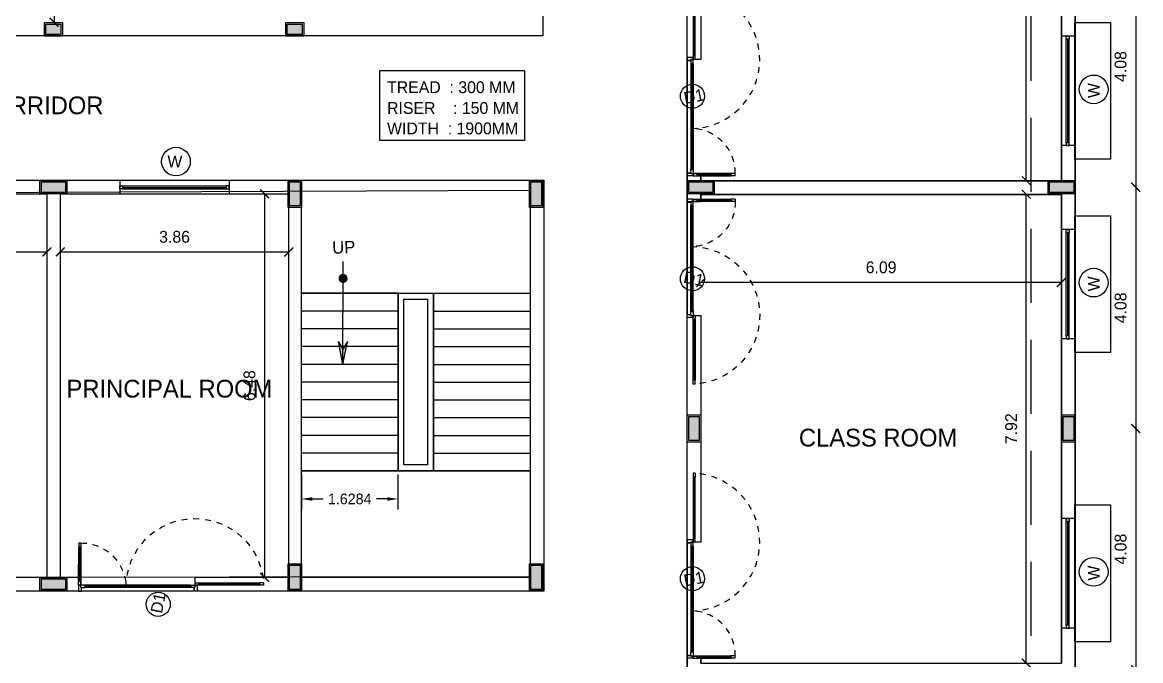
# Model space of a CAD drawing. Header units: metres. Extents: x 6102560 to 6120122, y -6664095 to -6659794.
# Drawn here: x 6102579.08 to 6102597.97, y -6659925.92 to -6659915.14 of the extents above; entities that cross this region are included whole.
import ezdxf

# ---------------------------------------------------------------- set-up
doc = ezdxf.new("R2010")
doc.units = ezdxf.units.M
doc.header["$LTSCALE"] = 500
doc.header["$MEASUREMENT"] = 0
for name, pattern in [('DASHED2', [0.375, 0.25, -0.125]), ('HIDDEN', [0.375, 0.25, -0.125]), ('PHANTOM2', [1.25, 0.625, -0.125, 0.125, -0.125, 0.125, -0.125])]:
    doc.linetypes.add(name, pattern=pattern)
doc.layers.get('0').update_dxf_attribs({"linetype": 'CONTINUOUS'})
doc.layers.get('Defpoints').update_dxf_attribs({"linetype": 'CONTINUOUS'})
for name, color, linetype in [('above', 250, 'DASHED2'), ('BLK_1_FLR_0_CARPET_AREA', 10, 'CONTINUOUS'), ('BLK_1_FLR_0_CHAJJA', 6, 'CONTINUOUS'), ('BLK_1_FLR_0_EXIT_WIDTH_STAIR', 1, 'CONTINUOUS'), ('BLK_1_FLR_0_REGULAR_ROOM_1', 117, 'CONTINUOUS'), ('DIM', 205, 'CONTINUOUS'), ('DOOR', 252, 'CONTINUOUS'), ('DOORTEXT', 13, 'CONTINUOUS'), ('ED', 30, 'CONTINUOUS'), ('FURN1', 252, 'CONTINUOUS'), ('FURNITURE', 252, 'CONTINUOUS'), ('FURNITURES', 252, 'CONTINUOUS'), ('T E X T', 7, 'CONTINUOUS'), ('TEXT', 4, 'CONTINUOUS'), ('W-SCH', 205, 'CONTINUOUS'), ('wall', 125, 'CONTINUOUS'), ('wall1', 125, 'CONTINUOUS'), ('WIN', 252, 'CONTINUOUS'), ('WINDOWS', 252, 'CONTINUOUS')]:
    doc.layers.add(name, color=color, linetype=linetype)
doc.layers.add('BLK_1_FLR_0_BLT_UP_AREA', color=26, linetype='CONTINUOUS', plot=False)
doc.styles.add('GD', font='GOTHIC.TTF')
doc.styles.add('RM', font='GOTHIC.TTF')
doc.styles.add('S2', font='GOTHIC.TTF')
doc.styles.get("Standard").update_dxf_attribs({"font": 'GOTHIC.TTF'})
doc.styles.add('USA TEXT', font='GOTHIC.TTF')
doc.dimstyles.new('1-100-ED', dxfattribs={"dimtxt": 0.2, "dimasz": 0.15, "dimexe": 0.18, "dimexo": 0.0625, "dimgap": 0.15, "dimtad": 1, "dimzin": 0, "dimdsep": 46, "dimtxsty": 'USA TEXT', "dimblk": 'ARCHTICK', "dimcen": 0.1, "dimse1": 1, "dimse2": 1, "dimclrd": 256, "dimclrt": 256, "dimadec": 0, "dimazin": 0, "dimtfac": 1, "dimtofl": 0, "dimtmove": 0, "dimatfit": 3, "dimldrblk": 'ARCHTICK', "dimfxl": 0, "dimtolj": 1, "dimtzin": 0, "dimarcsym": 0})
doc.dimstyles.new('STANDARD$0', dxfattribs={"dimtxt": 7, "dimasz": 3, "dimexe": 3, "dimexo": 1, "dimgap": 1.5, "dimtad": 1, "dimdec": 1, "dimzin": 1, "dimdsep": 46, "dimlunit": 4, "dimtxsty": 'Standard', "dimblk": 'OBLIQUE', "dimcen": 0.09375, "dimdle": 1, "dimclrd": 8, "dimclre": 8, "dimclrt": 7, "dimadec": 1, "dimazin": 0, "dimtfac": 1, "dimtdec": 1, "dimtix": 1, "dimtmove": 2, "dimatfit": 3, "dimldrblk": 'ARCHTICK', "dimfxl": 0, "dimfrac": 2, "dimtolj": 1, "dimtzin": 0, "dimarcsym": 0})

# ---------------------------------------------------------------- blocks, each defined once
blk = doc.blocks.new('A$C62665808')
at = {"layer": 'FURNITURES', "color": 233}
for p, q in [((512, 100), (437, 100)), ((450, 62), (512, 62)), ((500, 78), (500, 84)), ((512, 84), (500, 84)), ((512, 78), (500, 78)), ((512, 84), (512, 100)), ((512, 62), (512, 78)), ((2288, 84), (2288, 100)), ((2288, 100), (2363, 100)), ((2288, 84), (2300, 84)), ((2288, 62), (2288, 78)), ((2288, 78), (2300, 78)), ((2350, 62), (2288, 62)), ((2300, 78), (2300, 84))]:
    blk.add_line(p, q, dxfattribs=at)
at = {"layer": 'FURNITURES', "color": 250}
for p, q in [((512, 100), (2288, 100)), ((512, 84), (2300, 84)), ((512, 78), (2300, 78)), ((512, 62), (2288, 62))]:
    blk.add_line(p, q, dxfattribs=at)
at = {"layer": 'FURNITURES', "color": 250, "linetype": 'HIDDEN', "ltscale": 0.5}
for centre, radius, start, end in [((437, 62), 1163, 359.9985, 178.1522), ((2350, 62), 750, 89.1025, 179.9987)]:
    blk.add_arc(centre, radius, start, end, dxfattribs=at)
at = {"layer": 'wall', "color": 7}
for p, q in [((2362, 812), (2362, 737)), ((2399, 812), (2362, 812)), ((2399, 812), (2399, 737)), ((2377, 737), (2362, 737)), ((2362, 737), (2363, 175)), ((2378, 175), (2377, 750)), ((2384, 750), (2377, 750)), ((2377, 737), (2377, 750)), ((2384, 175), (2384, 750)), ((2384, 737), (2384, 750)), ((2399, 737), (2384, 737)), ((2400, 175), (2399, 737)), ((-725, 137), (-650, 137)), ((-725, 137), (-725, 100)), ((-725, 100), (-650, 100)), ((363, 122), (-662, 122)), ((-662, 122), (-662, 116)), ((-650, 122), (-662, 122)), ((363, 116), (-662, 116)), ((-650, 116), (-662, 116)), ((-650, 137), (-650, 122)), ((363, 137), (-650, 137)), ((-650, 116), (-650, 100)), ((-650, 100), (363, 100)), ((437, 137), (363, 137)), ((363, 137), (363, 122)), ((363, 122), (375, 122)), ((363, 116), (363, 100)), ((363, 116), (375, 116)), ((363, 100), (437, 100)), ((375, 122), (375, 116)), ((437, 137), (437, 100)), ((437, 62), (437, 100)), ((437, 62), (450, 62)), ((2363, 62), (2350, 62)), ((2378, 175), (2363, 175)), ((2363, 175), (2363, 100)), ((2363, 62), (2363, 100)), ((2400, 100), (2363, 100)), ((2378, 175), (2378, 162)), ((2384, 162), (2378, 162)), ((2400, 175), (2384, 175)), ((2384, 175), (2384, 162)), ((2400, 100), (2400, 175))]:
    blk.add_line(p, q, dxfattribs=at)
for points in [[(437, 100), (400, 100), (400, 0), (450, 0), (450, 62)], [(2363, 100), (2400, 100), (2400, 0), (2350, 0), (2350, 62)]]:
    blk.add_lwpolyline(points, dxfattribs=at)
blk = doc.blocks.new('_ArchTick')
at = {"color": 0, "linetype": 'ByBlock', "const_width": 0.15}
blk.add_lwpolyline([(-0.5, -0.5), (0.5, 0.5)], dxfattribs=at)
blk = doc.blocks.new('*D43')
at = {"layer": 'Defpoints', "color": 0}
for p in [(6102596.037, -6659909.892), (6102596.628, -6659909.892), (6102596.629, -6659917.812)]:
    blk.add_point(p, dxfattribs=at)
at = {"layer": 'ED', "linetype": 'PHANTOM2', "lineweight": -2}
blk.add_line((6102596.037, -6659917.812), (6102596.037, -6659909.892), dxfattribs=at)
at = {"layer": 'ED', "lineweight": -2, "xscale": 0.15, "yscale": 0.15, "zscale": 0.15}
for p, rotation in [((6102596.037, -6659909.892), 90), ((6102596.037, -6659917.812), 270)]:
    blk.add_blockref('_ArchTick', p, dxfattribs=dict(at, rotation=rotation))
at = {"layer": 'ED', "insert": (6102595.782, -6659913.852), "char_height": 0.2, "attachment_point": 5, "rotation": 90, "style": 'USA TEXT'}
blk.add_mtext('\\A1;7.92', dxfattribs=at)
blk = doc.blocks.new('*D44')
at = {"layer": 'Defpoints', "color": 0}
for p in [(6102590.539, -6659918.995), (6102596.628, -6659918.995), (6102590.539, -6659919.531)]:
    blk.add_point(p, dxfattribs=at)
at = {"layer": 'ED', "linetype": 'PHANTOM2', "lineweight": -2}
blk.add_line((6102596.628, -6659919.531), (6102590.539, -6659919.531), dxfattribs=at)
at = {"layer": 'ED', "lineweight": -2, "xscale": 0.15, "yscale": 0.15, "zscale": 0.15, "rotation": 180}
blk.add_blockref('_ArchTick', (6102590.539, -6659919.531), dxfattribs=at)
at = {"layer": 'ED', "lineweight": -2, "xscale": 0.15, "yscale": 0.15, "zscale": 0.15}
blk.add_blockref('_ArchTick', (6102596.628, -6659919.531), dxfattribs=at)
at = {"layer": 'ED', "insert": (6102593.584, -6659919.276), "char_height": 0.2, "attachment_point": 5, "style": 'USA TEXT'}
blk.add_mtext('\\A1;6.09', dxfattribs=at)
blk = doc.blocks.new('*D45')
at = {"layer": 'Defpoints', "color": 0}
for p in [(6102596.037, -6659918.042), (6102596.628, -6659918.042), (6102596.629, -6659925.962)]:
    blk.add_point(p, dxfattribs=at)
at = {"layer": 'ED', "linetype": 'PHANTOM2', "lineweight": -2}
blk.add_line((6102596.037, -6659925.962), (6102596.037, -6659918.042), dxfattribs=at)
at = {"layer": 'ED', "lineweight": -2, "xscale": 0.15, "yscale": 0.15, "zscale": 0.15}
for p, rotation in [((6102596.037, -6659918.042), 90), ((6102596.037, -6659925.962), 270)]:
    blk.add_blockref('_ArchTick', p, dxfattribs=dict(at, rotation=rotation))
at = {"layer": 'ED', "insert": (6102595.782, -6659922.002), "char_height": 0.2, "attachment_point": 5, "rotation": 90, "style": 'USA TEXT'}
blk.add_mtext('\\A1;7.92', dxfattribs=at)
blk = doc.blocks.new('*D65')
at = {"layer": 'Defpoints', "color": 0}
for p in [(6102572.402, -6659918.424), (6102579.492, -6659918.424), (6102579.492, -6659919.016)]:
    blk.add_point(p, dxfattribs=at)
at = {"layer": 'ED', "linetype": 'PHANTOM2', "lineweight": -2}
blk.add_line((6102572.402, -6659919.016), (6102579.492, -6659919.016), dxfattribs=at)
at = {"layer": 'ED', "lineweight": -2, "xscale": 0.15, "yscale": 0.15, "zscale": 0.15, "rotation": 180}
blk.add_blockref('_ArchTick', (6102572.402, -6659919.016), dxfattribs=at)
at = {"layer": 'ED', "lineweight": -2, "xscale": 0.15, "yscale": 0.15, "zscale": 0.15}
blk.add_blockref('_ArchTick', (6102579.492, -6659919.016), dxfattribs=at)
at = {"layer": 'ED', "insert": (6102575.947, -6659918.761), "char_height": 0.2, "attachment_point": 5, "style": 'USA TEXT'}
blk.add_mtext('\\A1;7.09', dxfattribs=at)
blk = doc.blocks.new('*D77')
at = {"layer": 'Defpoints', "color": 0}
for p in [(6102583.707, -6659918.034), (6102583.17, -6659924.514), (6102583.707, -6659924.514)]:
    blk.add_point(p, dxfattribs=at)
at = {"layer": 'ED', "linetype": 'PHANTOM2', "lineweight": -2}
blk.add_line((6102583.17, -6659918.034), (6102583.17, -6659924.514), dxfattribs=at)
at = {"layer": 'ED', "lineweight": -2, "xscale": 0.15, "yscale": 0.15, "zscale": 0.15}
for p, rotation in [((6102583.17, -6659918.034), 90), ((6102583.17, -6659924.514), 270)]:
    blk.add_blockref('_ArchTick', p, dxfattribs=dict(at, rotation=rotation))
at = {"layer": 'ED', "insert": (6102582.915, -6659921.274), "char_height": 0.2, "attachment_point": 5, "rotation": 90, "style": 'USA TEXT'}
blk.add_mtext('\\A1;6.48', dxfattribs=at)
blk = doc.blocks.new('*D78')
at = {"layer": 'Defpoints', "color": 0}
for p in [(6102579.719, -6659918.034), (6102583.579, -6659918.424), (6102583.579, -6659919.016)]:
    blk.add_point(p, dxfattribs=at)
at = {"layer": 'ED', "linetype": 'PHANTOM2', "lineweight": -2}
blk.add_line((6102579.719, -6659919.016), (6102583.579, -6659919.016), dxfattribs=at)
at = {"layer": 'ED', "lineweight": -2, "xscale": 0.15, "yscale": 0.15, "zscale": 0.15, "rotation": 180}
blk.add_blockref('_ArchTick', (6102579.719, -6659919.016), dxfattribs=at)
at = {"layer": 'ED', "lineweight": -2, "xscale": 0.15, "yscale": 0.15, "zscale": 0.15}
blk.add_blockref('_ArchTick', (6102583.579, -6659919.016), dxfattribs=at)
at = {"layer": 'ED', "insert": (6102581.649, -6659918.761), "char_height": 0.2, "attachment_point": 5, "style": 'USA TEXT'}
blk.add_mtext('\\A1;3.86', dxfattribs=at)
blk = doc.blocks.new('*D149')
at = {"layer": 'BLK_1_FLR_0_EXIT_WIDTH_STAIR', "color": 0, "lineweight": -2}
for p, q in [((6102583.794, -6659922.777), (6102583.794, -6659923.369)), ((6102585.422, -6659922.777), (6102585.422, -6659923.369)), ((6102583.974, -6659923.189), (6102584.158, -6659923.189)), ((6102585.242, -6659923.189), (6102585.059, -6659923.189))]:
    blk.add_line(p, q, dxfattribs=at)
at = {"layer": 'BLK_1_FLR_0_EXIT_WIDTH_STAIR', "color": 0}
for points in [[(6102583.974, -6659923.159), (6102583.974, -6659923.219), (6102583.794, -6659923.189)], [(6102585.242, -6659923.159), (6102585.242, -6659923.219), (6102585.422, -6659923.189)]]:
    blk.add_solid(points, dxfattribs=at)
at = {"layer": 'Defpoints', "color": 0}
for p in [(6102583.794, -6659922.714), (6102585.422, -6659922.714), (6102585.422, -6659923.189)]:
    blk.add_point(p, dxfattribs=at)
at = {"layer": 'BLK_1_FLR_0_EXIT_WIDTH_STAIR', "color": 0, "insert": (6102584.608, -6659923.189), "char_height": 0.18, "attachment_point": 5}
blk.add_mtext('\\A1;1.6284', dxfattribs=at)
blk = doc.blocks.new('pillar')
h = blk.add_hatch(color=256)
h.dxf.hatch_style = 1
h.paths.add_polyline_path([(706329.56, -165337.8), (706329.56, -165344.8), (706339.56, -165344.8), (706339.56, -165337.8)])
h = blk.add_hatch(color=256)
h.dxf.hatch_style = 1
h.paths.add_polyline_path([(706490.06, -165337.8), (706490.06, -165344.8), (706500.06, -165344.8), (706500.06, -165337.8)])
h = blk.add_hatch(color=256)
h.dxf.hatch_style = 1
h.paths.add_polyline_path([(706326.56, -165449.8), (706342.56, -165449.8), (706342.56, -165442.8), (706326.56, -165442.8)])
h = blk.add_hatch(color=256)
h.dxf.hatch_style = 1
h.paths.add_polyline_path([(706498.56, -165458.8), (706498.56, -165442.8), (706491.56, -165442.8), (706491.56, -165458.8)])
h = blk.add_hatch(color=256)
h.dxf.hatch_style = 1
h.paths.add_polyline_path([(706659.06, -165458.8), (706659.06, -165442.8), (706652.06, -165442.8), (706652.06, -165458.8)])
h = blk.add_hatch(color=256)
h.dxf.hatch_style = 1
h.paths.add_polyline_path([(706757.06, -165449.8), (706773.06, -165449.8), (706773.06, -165442.8), (706757.06, -165442.8)])
h = blk.add_hatch(color=256)
h.dxf.hatch_style = 1
h.paths.add_polyline_path([(706997.06, -165449.8), (707013.06, -165449.8), (707013.06, -165442.8), (706997.06, -165442.8)])
h = blk.add_hatch(color=256)
h.dxf.hatch_style = 1
h.paths.add_polyline_path([(706764.06, -165614.8), (706764.06, -165598.8), (706757.06, -165598.8), (706757.06, -165614.8)])
h = blk.add_hatch(color=256)
h.dxf.hatch_style = 1
h.paths.add_polyline_path([(707013.06, -165614.8), (707013.06, -165598.8), (707006.06, -165598.8), (707006.06, -165614.8)])
h = blk.add_hatch(color=256)
h.dxf.hatch_style = 1
h.paths.add_polyline_path([(706498.56, -165713.8), (706498.56, -165697.8), (706491.56, -165697.8), (706491.56, -165713.8)])
h = blk.add_hatch(color=256)
h.dxf.hatch_style = 1
h.paths.add_polyline_path([(706659.06, -165713.8), (706659.06, -165697.8), (706652.06, -165697.8), (706652.06, -165713.8)])
h = blk.add_hatch(color=256)
h.dxf.hatch_style = 1
h.paths.add_polyline_path([(706326.56, -165713.8), (706342.56, -165713.8), (706342.56, -165706.8), (706326.56, -165706.8)])
for points in [[(706328.56, -165345.8), (706328.56, -165336.8), (706340.56, -165336.8), (706340.56, -165345.8)], [(706329.56, -165344.8), (706329.56, -165337.8), (706339.56, -165337.8), (706339.56, -165344.8)], [(706489.06, -165345.8), (706489.06, -165336.8), (706501.06, -165336.8), (706501.06, -165345.8)], [(706490.06, -165344.8), (706490.06, -165337.8), (706500.06, -165337.8), (706500.06, -165344.8)], [(706343.56, -165450.8), (706325.56, -165450.8), (706325.56, -165441.8), (706343.56, -165441.8)], [(706342.56, -165449.8), (706326.56, -165449.8), (706326.56, -165442.8), (706342.56, -165442.8)], [(706499.56, -165441.8), (706499.56, -165459.8), (706490.56, -165459.8), (706490.56, -165441.8)], [(706498.56, -165442.8), (706498.56, -165458.8), (706491.56, -165458.8), (706491.56, -165442.8)], [(706660.06, -165441.8), (706660.06, -165459.8), (706651.06, -165459.8), (706651.06, -165441.8)], [(706659.06, -165442.8), (706659.06, -165458.8), (706652.06, -165458.8), (706652.06, -165442.8)], [(706774.06, -165450.8), (706756.06, -165450.8), (706756.06, -165441.8), (706774.06, -165441.8)], [(706773.06, -165449.8), (706757.06, -165449.8), (706757.06, -165442.8), (706773.06, -165442.8)], [(707014.06, -165450.8), (706996.06, -165450.8), (706996.06, -165441.8), (707014.06, -165441.8)], [(707013.06, -165449.8), (706997.06, -165449.8), (706997.06, -165442.8), (707013.06, -165442.8)], [(706765.06, -165597.8), (706765.06, -165615.8), (706756.06, -165615.8), (706756.06, -165597.8)], [(706764.06, -165598.8), (706764.06, -165614.8), (706757.06, -165614.8), (706757.06, -165598.8)], [(707014.06, -165597.8), (707014.06, -165615.8), (707005.06, -165615.8), (707005.06, -165597.8)], [(707013.06, -165598.8), (707013.06, -165614.8), (707006.06, -165614.8), (707006.06, -165598.8)], [(706499.56, -165696.8), (706499.56, -165714.8), (706490.56, -165714.8), (706490.56, -165696.8)], [(706498.56, -165697.8), (706498.56, -165713.8), (706491.56, -165713.8), (706491.56, -165697.8)], [(706660.06, -165696.8), (706660.06, -165714.8), (706651.06, -165714.8), (706651.06, -165696.8)], [(706659.06, -165697.8), (706659.06, -165713.8), (706652.06, -165713.8), (706652.06, -165697.8)], [(706343.56, -165714.8), (706325.56, -165714.8), (706325.56, -165705.8), (706343.56, -165705.8)], [(706342.56, -165713.8), (706326.56, -165713.8), (706326.56, -165706.8), (706342.56, -165706.8)]]:
    blk.add_lwpolyline(points, close=True)
blk = doc.blocks.new('*D138')
at = {"linetype": 'PHANTOM2', "lineweight": -2}
blk.add_line((6102597.885, -6659913.845), (6102597.885, -6659917.921), dxfattribs=at)
at = {"layer": 'Defpoints', "color": 0}
for p in [(6102597.351, -6659913.845), (6102596.986, -6659917.921), (6102597.885, -6659917.921)]:
    blk.add_point(p, dxfattribs=at)
at = {"lineweight": -2, "xscale": 0.15, "yscale": 0.15, "zscale": 0.15}
for p, rotation in [((6102597.885, -6659913.845), 90), ((6102597.885, -6659917.921), 270)]:
    blk.add_blockref('_ArchTick', p, dxfattribs=dict(at, rotation=rotation))
at = {"insert": (6102597.63, -6659915.883), "char_height": 0.2, "attachment_point": 5, "rotation": 90, "style": 'USA TEXT'}
blk.add_mtext('\\A1;4.08', dxfattribs=at)
blk = doc.blocks.new('*D139')
at = {"linetype": 'PHANTOM2', "lineweight": -2}
blk.add_line((6102597.885, -6659917.921), (6102597.885, -6659921.998), dxfattribs=at)
at = {"layer": 'Defpoints', "color": 0}
for p in [(6102596.986, -6659917.921), (6102597.36, -6659921.998), (6102597.885, -6659921.998)]:
    blk.add_point(p, dxfattribs=at)
at = {"lineweight": -2, "xscale": 0.15, "yscale": 0.15, "zscale": 0.15}
for p, rotation in [((6102597.885, -6659917.921), 90), ((6102597.885, -6659921.998), 270)]:
    blk.add_blockref('_ArchTick', p, dxfattribs=dict(at, rotation=rotation))
at = {"insert": (6102597.63, -6659919.96), "char_height": 0.2, "attachment_point": 5, "rotation": 90, "style": 'USA TEXT'}
blk.add_mtext('\\A1;4.08', dxfattribs=at)
blk = doc.blocks.new('*D140')
at = {"linetype": 'PHANTOM2', "lineweight": -2}
blk.add_line((6102597.885, -6659921.998), (6102597.885, -6659926.075), dxfattribs=at)
at = {"layer": 'Defpoints', "color": 0}
for p in [(6102597.36, -6659921.998), (6102597.27, -6659926.075), (6102597.885, -6659926.075)]:
    blk.add_point(p, dxfattribs=at)
at = {"lineweight": -2, "xscale": 0.15, "yscale": 0.15, "zscale": 0.15}
for p, rotation in [((6102597.885, -6659921.998), 90), ((6102597.885, -6659926.075), 270)]:
    blk.add_blockref('_ArchTick', p, dxfattribs=dict(at, rotation=rotation))
at = {"insert": (6102597.63, -6659924.036), "char_height": 0.2, "attachment_point": 5, "rotation": 90, "style": 'USA TEXT'}
blk.add_mtext('\\A1;4.08', dxfattribs=at)
blk = doc.blocks.new('*D144')
at = {"linetype": 'PHANTOM2', "lineweight": -2}
blk.add_line((6102579.614, -6659886.26), (6102579.614, -6659915.134), dxfattribs=at)
at = {"layer": 'Defpoints', "color": 0}
for p in [(6102579.603, -6659886.26), (6102579.603, -6659915.134), (6102579.614, -6659915.134)]:
    blk.add_point(p, dxfattribs=at)
at = {"lineweight": -2, "xscale": 0.15, "yscale": 0.15, "zscale": 0.15}
for p, rotation in [((6102579.614, -6659886.26), 90), ((6102579.614, -6659915.134), 270)]:
    blk.add_blockref('_ArchTick', p, dxfattribs=dict(at, rotation=rotation))
at = {"insert": (6102579.359, -6659900.697), "char_height": 0.2, "attachment_point": 5, "rotation": 90, "style": 'USA TEXT'}
blk.add_mtext('\\A1;28.87', dxfattribs=at)

msp = doc.modelspace()

# ---------------------------------------------------------------- hatches: boundary and pattern name
at = {"layer": 'DIM'}
h = msp.add_hatch(color=256, dxfattribs=at)
h.paths.add_polyline_path([(6102584.55009, -6659920.63319), (6102584.50924, -6659920.63322), (6102584.57068, -6659920.52954)])
h.paths.add_polyline_path([(6102584.49932, -6659920.88878), (6102584.49423, -6659920.88878), (6102584.49409, -6659920.65878), (6102584.50924, -6659920.63322), (6102584.55009, -6659920.63319)])
h.paths.add_polyline_path([(6102584.49423, -6659920.88878), (6102584.48914, -6659920.88878), (6102584.43806, -6659920.63326), (6102584.47891, -6659920.63323), (6102584.49409, -6659920.65878)])
h.paths.add_polyline_path([(6102584.48914, -6659920.88878), (6102584.49423, -6659920.88878), (6102584.49425, -6659920.91434)])
h.paths.add_polyline_path([(6102584.49425, -6659920.91434), (6102584.49423, -6659920.88878), (6102584.49932, -6659920.88878)])
h.paths.add_polyline_path([(6102584.41734, -6659920.52964), (6102584.47891, -6659920.63323), (6102584.43806, -6659920.63326)])

# ---------------------------------------------------------------- linework, layer by layer
at = {"linetype": 'DASHED2', "ltscale": 0.01}
msp.add_line((6102596.11538, -6659873.62745), (6102596.11538, -6659939.3161), dxfattribs=at)
for p, q in [((6102590.30894, -6659932.07942), (6102590.30926, -6659886.33467)), ((6102583.79422, -6659919.71434), (6102583.79422, -6659918.26415)), ((6102585.42415, -6659919.71466), (6102583.79422, -6659919.71434)), ((6102585.42415, -6659920.01434), (6102583.79422, -6659920.01434)), ((6102585.42415, -6659920.31434), (6102583.79422, -6659920.31434)), ((6102585.42415, -6659920.61434), (6102583.79422, -6659920.61434)), ((6102585.42415, -6659920.91434), (6102583.79422, -6659920.91434)), ((6102585.42415, -6659921.21434), (6102583.79422, -6659921.21434)), ((6102585.42412, -6659921.51434), (6102583.79422, -6659921.51434)), ((6102585.42409, -6659921.81434), (6102583.79422, -6659921.81434)), ((6102585.42406, -6659922.11434), (6102583.79422, -6659922.11434)), ((6102585.42404, -6659922.41434), (6102583.79422, -6659922.41434)), ((6102585.19422, -6659922.71434), (6102583.79422, -6659922.71434))]:
    msp.add_line(p, q)
at = {"linetype": 'HIDDEN', "ltscale": 0.5}
for p, q in [((6102586.25422, -6659919.71434), (6102587.65422, -6659919.71434)), ((6102586.02426, -6659920.01434), (6102587.65422, -6659920.01434)), ((6102586.02423, -6659920.31434), (6102587.65422, -6659920.31434)), ((6102586.0242, -6659920.61434), (6102587.65422, -6659920.61434)), ((6102586.02417, -6659920.91434), (6102587.65422, -6659920.91434)), ((6102586.02415, -6659921.21434), (6102587.65422, -6659921.21434))]:
    msp.add_line(p, q, dxfattribs=at)
at = {"linetype": 'HIDDEN', "ltscale": 500}
for p, q in [((6102586.02415, -6659921.51434), (6102587.65422, -6659921.51434)), ((6102586.02415, -6659921.81434), (6102587.65422, -6659921.81434)), ((6102586.02415, -6659922.11434), (6102587.65422, -6659922.11434)), ((6102586.02415, -6659922.41434), (6102587.65422, -6659922.41434)), ((6102586.25422, -6659922.71434), (6102587.65422, -6659922.71434))]:
    msp.add_line(p, q, dxfattribs=at)
at = {"color": 15}
for points in [[(6102596.62893, -6659897.63233), (6102596.62883, -6659901.51243), (6102590.3091, -6659901.51251), (6102590.3091, -6659901.86259), (6102590.53888, -6659901.86259), (6102590.53888, -6659901.74235), (6102596.6337, -6659901.73115), (6102596.6337, -6659909.65115), (6102590.53888, -6659909.66235), (6102590.53888, -6659909.54192), (6102590.3091, -6659909.54191), (6102590.3091, -6659910.01251), (6102590.53888, -6659910.01259), (6102590.53888, -6659909.89235), (6102596.62888, -6659909.89235), (6102596.62888, -6659917.81235), (6102590.53888, -6659917.81235), (6102590.53888, -6659917.69192), (6102590.30904, -6659917.69192), (6102590.30904, -6659918.16251), (6102590.53888, -6659918.16259), (6102590.53888, -6659918.04235), (6102596.6337, -6659918.04235), (6102596.6337, -6659925.96235)], [(6102590.53896, -6659925.96235), (6102590.5388, -6659925.84192), (6102590.3091, -6659925.83935), (6102590.3091, -6659926.30995)]]:
    msp.add_lwpolyline(points, dxfattribs=at)
msp.add_lwpolyline([(6102572.4019, -6659918.03428), (6102587.65422, -6659917.9743), (6102587.65422, -6659924.50683), (6102572.40313, -6659924.52189)], close=True, dxfattribs=at)
at = {"color": 3, "linetype": 'Continuous'}
for points in [[(6102572.75876, -6659924.74435), (6102572.75876, -6659924.6819), (6102572.74623, -6659924.6819), (6102572.74631, -6659924.51435), (6102572.4019, -6659924.51442), (6102572.4019, -6659918.03428), (6102579.4919, -6659918.03448), (6102579.4919, -6659924.51462), (6102579.4919, -6659924.51462), (6102579.4919, -6659924.51462), (6102579.4919, -6659924.51462), (6102579.4919, -6659924.51459), (6102579.05407, -6659924.51438), (6102579.05407, -6659924.51435), (6102579.04158, -6659924.51435), (6102579.04158, -6659924.51435), (6102574.67133, -6659924.51435), (6102574.67133, -6659924.6819), (6102574.65884, -6659924.6819), (6102574.65884, -6659924.74435), (6102572.75876, -6659924.74435)], [(6102580.07876, -6659924.74435), (6102580.07876, -6659924.6819), (6102580.06623, -6659924.6819), (6102580.06631, -6659924.51435), (6102579.7219, -6659924.51442), (6102579.7219, -6659918.03428), (6102583.5759, -6659918.03428), (6102583.5759, -6659924.51442), (6102583.5759, -6659924.51442), (6102583.5759, -6659924.51442), (6102583.5759, -6659924.51442), (6102583.5759, -6659924.51439), (6102583.5759, -6659924.51442), (6102583.5759, -6659924.51439), (6102583.5759, -6659924.51442), (6102583.5759, -6659924.51442), (6102581.99133, -6659924.51435), (6102581.99133, -6659924.6819), (6102581.97884, -6659924.6819), (6102581.97884, -6659924.74435), (6102580.07876, -6659924.74435)]]:
    msp.add_lwpolyline(points, dxfattribs=at)
at = {"linetype": 'Continuous'}
for points in [[(6102583.79422, -6659919.71434), (6102585.42429, -6659919.71466), (6102585.42401, -6659922.7145), (6102583.79394, -6659922.71417)], [(6102586.02429, -6659919.71458), (6102587.65506, -6659919.71434), (6102587.65478, -6659922.71417), (6102586.02401, -6659922.71442)], [(6102583.79407, -6659924.51434), (6102583.79407, -6659922.7145), (6102587.65422, -6659922.7145), (6102587.65422, -6659924.51434)]]:
    msp.add_lwpolyline(points, close=True, dxfattribs=at)
for points in [[(6102585.42415, -6659922.7145), (6102585.42415, -6659919.7145), (6102586.02415, -6659919.7145), (6102586.02415, -6659922.7145)], [(6102585.52415, -6659922.6145), (6102585.52415, -6659919.8145), (6102585.92415, -6659919.8145), (6102585.92415, -6659922.6145)]]:
    msp.add_lwpolyline(points, close=True)
at = {"layer": 'above'}
for points in [[(6102596.85887, -6659915.13978), (6102597.45887, -6659915.13977), (6102597.45892, -6659917.45009), (6102596.85902, -6659917.45009)], [(6102596.85899, -6659918.40463), (6102597.45899, -6659918.40462), (6102597.45904, -6659920.71494), (6102596.85915, -6659920.71493)], [(6102596.85887, -6659923.28978), (6102597.45887, -6659923.28977), (6102597.45892, -6659925.60009), (6102596.85902, -6659925.60009)]]:
    msp.add_lwpolyline(points, dxfattribs=at)
at = {"layer": 'BLK_1_FLR_0_BLT_UP_AREA', "color": 26, "linetype": 'Continuous'}
msp.add_lwpolyline([(6102563.1819, -6659877.04235), (6102596.8623, -6659877.04235), (6102596.8623, -6659934.34235), (6102563.1819, -6659934.34235)], close=True, dxfattribs=at)
at = {"layer": 'BLK_1_FLR_0_CARPET_AREA', "color": 15}
for points in [[(6102572.1719, -6659886.03235), (6102587.8707, -6659886.03235), (6102587.8707, -6659915.36435), (6102572.1719, -6659915.36435)], [(6102572.1719, -6659917.80435), (6102587.88491, -6659917.80435), (6102587.88491, -6659924.74435), (6102572.1719, -6659924.74435)]]:
    msp.add_lwpolyline(points, close=True, dxfattribs=at)
at = {"layer": 'BLK_1_FLR_0_CHAJJA', "linetype": 'Continuous'}
for points in [[(6102596.85879, -6659915.13978), (6102597.45875, -6659915.13977), (6102597.4587, -6659917.45009), (6102596.85891, -6659917.45009)], [(6102596.85892, -6659918.40463), (6102597.45888, -6659918.40462), (6102597.45883, -6659920.71494), (6102596.85904, -6659920.71493)], [(6102596.85879, -6659923.28978), (6102597.45875, -6659923.28977), (6102597.4587, -6659925.60009), (6102596.85891, -6659925.60009)]]:
    msp.add_lwpolyline(points, close=True, dxfattribs=at)
at = {"layer": 'BLK_1_FLR_0_REGULAR_ROOM_1', "color": 3, "linetype": 'Continuous'}
for points in [[(6102590.30888, -6659917.6795), (6102590.37133, -6659917.6795), (6102590.37133, -6659917.69199), (6102590.53888, -6659917.69192), (6102590.53888, -6659917.81235), (6102596.62888, -6659917.81235), (6102596.62888, -6659909.89235), (6102590.53888, -6659909.89235), (6102590.53888, -6659910.01259), (6102590.37133, -6659910.01259), (6102590.37133, -6659910.025), (6102590.30888, -6659910.025), (6102590.30882, -6659911.92508), (6102590.37127, -6659911.92508), (6102590.37127, -6659911.93757), (6102590.53888, -6659911.93757), (6102590.53888, -6659915.76693), (6102590.37133, -6659915.76693), (6102590.37133, -6659915.77942), (6102590.30888, -6659915.77942), (6102590.30887, -6659917.6795)], [(6102590.30888, -6659925.8295), (6102590.37133, -6659925.8295), (6102590.37133, -6659925.84199), (6102590.53888, -6659925.84192), (6102590.53888, -6659925.96235), (6102596.6337, -6659925.96235), (6102596.6337, -6659918.04235), (6102590.53888, -6659918.04235), (6102590.53888, -6659918.16259), (6102590.37133, -6659918.16259), (6102590.37133, -6659918.175), (6102590.30888, -6659918.175), (6102590.30882, -6659920.07508), (6102590.37127, -6659920.07508), (6102590.37127, -6659920.08757), (6102590.53888, -6659920.08757), (6102590.53888, -6659923.91693), (6102590.37133, -6659923.91693), (6102590.37133, -6659923.92942), (6102590.30888, -6659923.92942), (6102590.30887, -6659925.8295)]]:
    msp.add_lwpolyline(points, dxfattribs=at)
at = {"layer": 'DIM', "const_width": 0.07667}
msp.add_lwpolyline([(6102584.45675, -6659919.46281, -1), (6102584.53341, -6659919.46277, -1)], format="xyb", close=True, dxfattribs=at)
at = {"layer": 'DOOR'}
for p, q in [((6102584.49422, -6659920.91434), (6102584.49522, -6659919.17458)), ((6102584.41732, -6659920.52964), (6102584.49406, -6659920.65878)), ((6102584.49422, -6659920.91434), (6102584.41732, -6659920.52964)), ((6102584.57065, -6659920.52954), (6102584.49406, -6659920.65878)), ((6102584.49422, -6659920.91434), (6102584.57065, -6659920.52954))]:
    msp.add_line(p, q, dxfattribs=at)
at = {"layer": 'FURN1'}
for points in [[(6102596.76176, -6659915.36978), (6102596.76176, -6659915.41978), (6102596.71176, -6659915.41977), (6102596.71176, -6659915.36977)], [(6102596.76176, -6659915.3704), (6102596.76176, -6659915.4204), (6102596.71176, -6659915.4204), (6102596.71176, -6659915.3704)], [(6102596.76172, -6659917.21946), (6102596.76173, -6659917.16946), (6102596.71173, -6659917.16946), (6102596.71172, -6659917.21946)], [(6102596.76173, -6659917.22009), (6102596.76173, -6659917.17009), (6102596.71173, -6659917.17008), (6102596.71173, -6659917.22008)], [(6102580.72224, -6659917.90145), (6102580.77224, -6659917.90145), (6102580.77224, -6659917.95145), (6102580.72224, -6659917.95145)], [(6102580.72286, -6659917.90145), (6102580.77286, -6659917.90145), (6102580.77287, -6659917.95145), (6102580.72287, -6659917.95145)], [(6102582.57192, -6659917.90142), (6102582.52192, -6659917.90142), (6102582.52193, -6659917.95142), (6102582.57193, -6659917.95142)], [(6102582.57255, -6659917.90141), (6102582.52255, -6659917.90142), (6102582.52255, -6659917.95142), (6102582.57255, -6659917.95141)], [(6102596.76189, -6659918.63525), (6102596.76188, -6659918.68525), (6102596.71188, -6659918.68524), (6102596.71189, -6659918.63524)], [(6102596.76189, -6659918.63462), (6102596.76189, -6659918.68462), (6102596.71189, -6659918.68462), (6102596.71189, -6659918.63462)], [(6102596.76185, -6659920.48431), (6102596.76185, -6659920.43431), (6102596.71185, -6659920.4343), (6102596.71185, -6659920.4843)], [(6102596.76185, -6659920.48493), (6102596.76185, -6659920.43493), (6102596.71185, -6659920.43493), (6102596.71185, -6659920.48493)], [(6102596.76176, -6659923.51978), (6102596.76176, -6659923.56978), (6102596.71176, -6659923.56977), (6102596.71176, -6659923.51977)], [(6102596.76176, -6659923.5204), (6102596.76176, -6659923.5704), (6102596.71176, -6659923.5704), (6102596.71176, -6659923.5204)], [(6102596.76172, -6659925.36946), (6102596.76173, -6659925.31946), (6102596.71173, -6659925.31946), (6102596.71172, -6659925.36946)], [(6102596.76173, -6659925.37009), (6102596.76173, -6659925.32009), (6102596.71173, -6659925.32008), (6102596.71173, -6659925.37008)]]:
    msp.add_lwpolyline(points, close=True, dxfattribs=at)
at = {"layer": 'FURNITURE', "linetype": 'HIDDEN', "ltscale": 0.2}
for p, q in [((6102596.71173, -6659917.17008), (6102596.71175, -6659915.4204)), ((6102596.76169, -6659917.16946), (6102596.76176, -6659915.41978)), ((6102580.77224, -6659917.95145), (6102582.52193, -6659917.95142)), ((6102580.77286, -6659917.90149), (6102582.52255, -6659917.90142)), ((6102596.71185, -6659920.43493), (6102596.71188, -6659918.68524)), ((6102596.76182, -6659920.43431), (6102596.76189, -6659918.68462)), ((6102596.71173, -6659925.32008), (6102596.71175, -6659923.5704)), ((6102596.76169, -6659925.31946), (6102596.76176, -6659923.56978))]:
    msp.add_line(p, q, dxfattribs=at)
at = {"layer": 'FURNITURE', "color": 4, "linetype": 'HIDDEN', "ltscale": 0.2}
for p, q in [((6102596.73673, -6659917.16946), (6102596.73675, -6659915.41978)), ((6102580.77287, -6659917.92645), (6102582.52255, -6659917.92642)), ((6102596.73685, -6659920.43431), (6102596.73688, -6659918.68462)), ((6102596.73673, -6659925.31946), (6102596.73675, -6659923.56978))]:
    msp.add_line(p, q, dxfattribs=at)
at = {"layer": 'W-SCH'}
for centre, radius in [((6102590.39761, -6659916.38524), 0.20375), ((6102597.17426, -6659916.2693), 0.24242), ((6102581.67302, -6659917.48892), 0.24242), ((6102590.39769, -6659919.46926), 0.20375), ((6102597.17438, -6659919.53415), 0.24242), ((6102597.17426, -6659924.4193), 0.24242), ((6102590.39761, -6659924.53524), 0.20375), ((6102581.37303, -6659924.96864), 0.20375)]:
    msp.add_circle(centre, radius, dxfattribs=at)
at = {"layer": 'wall'}
msp.add_lwpolyline([(6102596.8623, -6659877.04235), (6102563.1819, -6659877.04235), (6102563.1819, -6659934.34235), (6102596.8623, -6659934.34235)], close=True, dxfattribs=at)
at = {"layer": 'wall1'}
for p, q in [((6102596.85886, -6659915.36978), (6102596.62875, -6659915.36977)), ((6102596.85882, -6659917.22009), (6102596.62872, -6659917.22008)), ((6102580.72224, -6659917.80435), (6102580.72224, -6659918.03445)), ((6102582.57255, -6659917.80431), (6102582.57255, -6659918.03442)), ((6102596.85899, -6659918.63463), (6102596.62888, -6659918.63462)), ((6102596.85895, -6659920.48494), (6102596.62885, -6659920.48493)), ((6102596.85886, -6659923.51978), (6102596.62875, -6659923.51977)), ((6102596.85882, -6659925.37009), (6102596.62872, -6659925.37008))]:
    msp.add_line(p, q, dxfattribs=at)
at = {"layer": 'WIN'}
msp.add_lwpolyline([(6102585.11598, -6659915.94861), (6102587.56089, -6659915.94861), (6102587.56089, -6659917.13511), (6102585.11598, -6659917.13511)], close=True, dxfattribs=at)
at = {"layer": 'WINDOWS'}
for p, q in [((6102596.62883, -6659917.22008), (6102596.62882, -6659915.36977)), ((6102596.85878, -6659917.22009), (6102596.85886, -6659915.36978)), ((6102580.72224, -6659917.80439), (6102582.57255, -6659917.80432)), ((6102580.72224, -6659918.03434), (6102582.57255, -6659918.03435)), ((6102596.62896, -6659920.48493), (6102596.62895, -6659918.63462)), ((6102596.85891, -6659920.48494), (6102596.85898, -6659918.63463)), ((6102596.62883, -6659925.37008), (6102596.62882, -6659923.51977)), ((6102596.85878, -6659925.37009), (6102596.85886, -6659923.51978))]:
    msp.add_line(p, q, dxfattribs=at)

# ---------------------------------------------------------------- block references
at = {"xscale": 0.0254, "yscale": 0.0254, "zscale": 0.0254}
msp.add_blockref('pillar', (6084638.70511, -6655715.58534), dxfattribs=at)
at = {"layer": 'wall1', "yscale": 0.001, "zscale": 0.001}
for p, xscale, rotation in [((6102590.30888, -6659915.32946), 0.001, 270.0013147141342), ((6102590.30881, -6659920.52504), -0.001, 269.9969017190729), ((6102590.30888, -6659923.47946), 0.001, 270.0013147141342), ((6102582.4288, -6659924.74435), -0.001, 359.9986852858659)]:
    msp.add_blockref('A$C62665808', p, dxfattribs=dict(at, xscale=xscale, rotation=rotation))

# ---------------------------------------------------------------- texts
at = {"layer": 'DOORTEXT', "color": 3, "style": 'RM'}
for s, rotation, p in [('W', 91.110939, (6102597.27875, -6659916.41281)), ('D1', 11.052057, (6102590.27264, -6659916.51775)), ('W', 358.889061, (6102581.52564, -6659917.58439)), ('D1', 348.946159, (6102590.23438, -6659919.53303)), ('W', 91.110939, (6102597.27887, -6659919.67766)), ('D1', 11.052057, (6102590.27264, -6659924.66775)), ('W', 91.110939, (6102597.27875, -6659924.56281)), ('D1', 78.947943, (6102581.43681, -6659925.13195))]:
    msp.add_text(s, height=0.2, rotation=rotation, dxfattribs=at).set_placement(p)
at = {"layer": 'T E X T', "style": 'GD'}
for s, p in [('TREAD  : 300 MM', (6102585.23883, -6659916.3324)), ('RISER    : 150 MM', (6102585.23883, -6659916.6839)), ('WIDTH  : 1900MM', (6102585.23883, -6659917.0289))]:
    msp.add_text(s, height=0.2, dxfattribs=at).set_placement(p)
at = {"layer": 'TEXT', "color": 7, "style": 'S2'}
for s, p in [('2.44M WIDE CORRIDOR ', (6102575.87895, -6659916.68897)), ('PRINCIPAL ROOM', (6102579.82447, -6659921.47552)), ('CLASS ROOM', (6102592.19551, -6659922.30235))]:
    msp.add_text(s, height=0.3, dxfattribs=at).set_placement(p)
at = {"layer": 'TEXT', "style": 'RM'}
msp.add_text('UP', height=0.21, rotation=1.746463, dxfattribs=at).set_placement((6102584.31503, -6659919.04725))

# ---------------------------------------------------------------- dimensions: what is measured, and where the dimension line sits
for base, p1, p2, override, picture, middle in [((6102579.61376, -6659915.13435), (6102579.603, -6659886.26015), (6102579.603, -6659915.13435), {"dimfxl": 75, "dimfxlon": 1, "dimarcsym": 2}, '*D144', (6102579.35873, -6659900.69725)), ((6102597.88497, -6659917.92125), (6102597.35147, -6659913.84455), (6102596.98602, -6659917.92125), {"dimtmove": 1, "dimfxl": 75, "dimfxlon": 1, "dimarcsym": 2}, '*D138', (6102597.62994, -6659915.8829)), ((6102597.88497, -6659921.99795), (6102596.98602, -6659917.92125), (6102597.35973, -6659921.99795), {"dimtmove": 1, "dimfxl": 75, "dimfxlon": 1, "dimarcsym": 2}, '*D139', (6102597.62994, -6659919.9596)), ((6102597.88497, -6659926.07465), (6102597.35973, -6659921.99795), (6102597.27047, -6659926.07465), {"dimtmove": 1, "dimfxl": 75, "dimfxlon": 1, "dimarcsym": 2}, '*D140', (6102597.62994, -6659924.0363))]:
    dim = msp.add_linear_dim(base=base, p1=p1, p2=p2, angle=90, dimstyle='1-100-ED', override=override)
    dim.commit()
    dim.dimension.update_dxf_attribs({"geometry": picture, "text_midpoint": middle})
at = {"layer": 'BLK_1_FLR_0_EXIT_WIDTH_STAIR'}
dim = msp.add_aligned_dim(p1=(6102583.79407, -6659922.7145), p2=(6102585.42249, -6659922.7145), distance=-0.47472, dimstyle='STANDARD$0', override={"dimtxt": 0.18, "dimasz": 0.18, "dimexe": 0.18, "dimexo": 0.0625, "dimgap": 0.09, "dimtad": 0, "dimtih": 1, "dimtoh": 1, "dimdec": 4, "dimzin": 0, "dimlunit": 2, "dimpost": '', "dimcen": 0.09, "dimdle": 0, "dimclrd": 0, "dimclre": 0, "dimclrt": 0, "dimadec": 0, "dimtdec": 4, "dimtix": 0, "dimtofl": 0, "dimtmove": 0, "dimfrac": 0}, dxfattribs=at)
dim.commit()
dim.dimension.update_dxf_attribs({"geometry": '*D149', "text_midpoint": (6102584.60828, -6659923.18922)})
at = {"layer": 'ED'}
for base, p1, p2, angle, picture, middle in [((6102596.03691, -6659909.89248), (6102596.62888, -6659917.81235), (6102596.62834, -6659909.89248), 270, '*D43', (6102595.78188, -6659913.85242)), ((6102583.5789, -6659919.01632), (6102579.7189, -6659918.03435), (6102583.5789, -6659918.42427), 180, '*D78', (6102581.6489, -6659918.76129)), ((6102583.17032, -6659924.51435), (6102583.70724, -6659918.03444), (6102583.7072, -6659924.51435), 270, '*D77', (6102582.91529, -6659921.27439)), ((6102596.03691, -6659918.04248), (6102596.62888, -6659925.96235), (6102596.62834, -6659918.04248), 270, '*D45', (6102595.78188, -6659922.00242)), ((6102579.4919, -6659919.01632), (6102572.4019, -6659918.42435), (6102579.4919, -6659918.42427), 180, '*D65', (6102575.9469, -6659918.76129)), ((6102590.53888, -6659919.53146), (6102596.62834, -6659918.99455), (6102590.53888, -6659918.99458), 180, '*D44', (6102593.58361, -6659919.27643))]:
    dim = msp.add_linear_dim(base=base, p1=p1, p2=p2, angle=angle, dimstyle='1-100-ED', override={"dimfxl": 75, "dimarcsym": 2}, dxfattribs=at)
    dim.commit()
    dim.dimension.update_dxf_attribs({"geometry": picture, "text_midpoint": middle})

doc.saveas('drawing.dxf')
